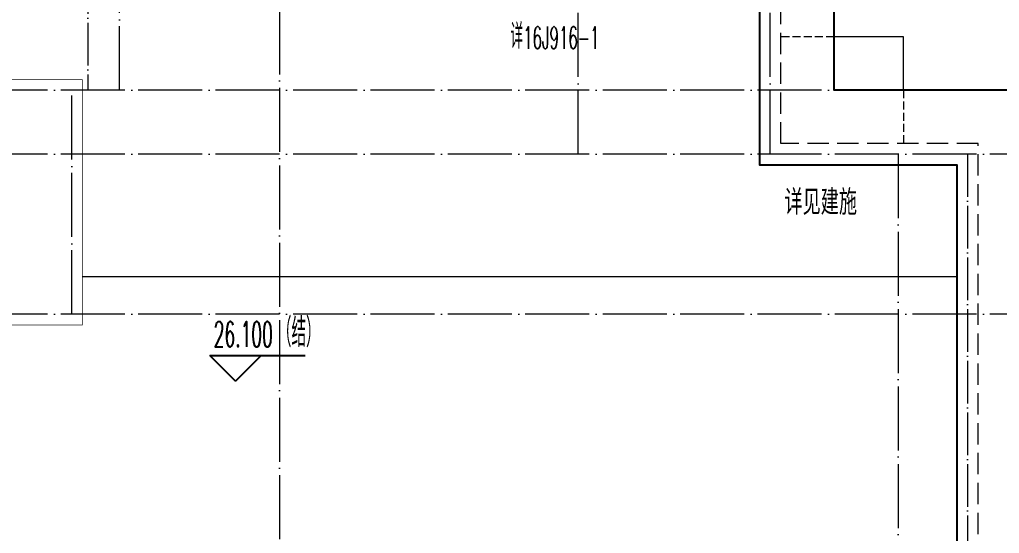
# Model space of a CAD drawing. Extents: x -518115 to 790560, y -210384 to 1628073.
# Drawn here: x 433878 to 443067, y 212153 to 216970 of the extents above; entities that cross this region are included whole.
import ezdxf

# ---------------------------------------------------------------- set-up
doc = ezdxf.new("R2010")
doc.units = 0
doc.header["$LTSCALE"] = 1000
doc.header["$MEASUREMENT"] = 0
for name, pattern in [('__DASH', [0.35, 0.25, -0.1]), ('DASH', [0.35, 0.25, -0.1]), ('DOTE', [2.42, 2, -0.2, 0.02, -0.2])]:
    doc.linetypes.add(name, pattern=pattern)
for name, color, linetype in [('$RECOVER_210609100354-0', 7, 'Continuous'), ('DIM_ELEV', 3, 'Continuous'), ('PUB_TEXT', 4, 'Continuous'), ('ROOF', 183, 'Continuous')]:
    doc.layers.add(name, color=color, linetype=linetype)
for name, color, linetype, lineweight in [('DOTE', 19, 'DOTE', 9), ('STAIR', 2, 'Continuous', 18), ('平面-排水沟', 86, 'Continuous', 15), ('平面-看线', 45, 'Continuous', 15)]:
    doc.layers.add(name, color=color, linetype=linetype, lineweight=lineweight)
doc.styles.add('_TCH_AXIS', font='COMPLEX', dxfattribs={"bigfont": 'GBCBIG'})
doc.styles.add('_TCH_DIM', font='SIMPLEX.shx', dxfattribs={"width": 0.7, "bigfont": 'GBCBIG.shx'})

# ---------------------------------------------------------------- blocks, each defined once
blk = doc.blocks.new('GDGDGDSDA')
at = {"layer": 'DOTE', "linetype": 'DOTE', "ltscale": 0.3}
for p, q in [((437834.8, 367858.3), (437834.8, 376108.3)), ((439634.8, 367858.3), (439634.8, 376108.3)), ((435034.6, 370658.3), (435034.8, 359558.3)), ((433534.8, 368458.3), (433534.8, 370058.3)), ((471334.8, 368458.3), (417334.8, 368458.3)), ((433084.8, 366358.3), (433084.8, 368458.3)), ((471334.8, 367858.3), (417334.8, 367858.3)), ((440834.8, 367858.3), (440834.8, 359558.3)), ((471334.8, 366358.3), (417334.8, 366358.3))]:
    blk.add_line(p, q, dxfattribs=at)

msp = doc.modelspace()

# ---------------------------------------------------------------- linework, layer by layer
at = {"layer": '$RECOVER_210609100354-0', "color": 30, "const_width": 8}
msp.add_lwpolyline([(431766.6, 216407), (434466.6, 216407), (434466.6, 214107), (431766.6, 214107)], close=True, dxfattribs=at)
at = {"layer": 'DIM_ELEV'}
for p, q in [((435662.5, 213821), (436554.7, 213821)), ((435902.5, 213581), (435662.5, 213821)), ((435902.5, 213581), (436142.5, 213821))]:
    msp.add_line(p, q, dxfattribs=at)
at = {"layer": 'DOTE', "ltscale": 0.2}
for p, q in [((434516.6, 217907.3), (434516.6, 216307)), ((442766.6, 215707), (442766.6, 211207))]:
    msp.add_line(p, q, dxfattribs=at)
at = {"layer": 'ROOF', "ltscale": 0.8}
for points in [[(443366.6, 211307), (443366.6, 216307), (441516.6, 216307), (441516.6, 219107), (438016.6, 219107), (438016.6, 220907), (435916.6, 220907), (435916.6, 222557), (430316.6, 222557), (430316.6, 220907), (428216.6, 220907), (428216.6, 219107), (424716.6, 219107), (424716.6, 216807), (424016.6, 216807)], [(431016.6, 220407), (431016.6, 221857), (435216.6, 221857), (435216.6, 220407), (434416.6, 220407), (434416.6, 217807.3), (436416.4, 217807.3), (436416.4, 218407), (440816.6, 218407), (440816.6, 215607), (442666.6, 215607), (442666.6, 211307.1), (436216.5, 211306.9), (436216.5, 209507), (430016.6, 209507), (430016.6, 211306.9), (424216.6, 211307.1), (424216.6, 215607), (425416.6, 215607), (425416.6, 218407), (427016.6, 218407), (427016.6, 215607), (431766.6, 215607)]]:
    msp.add_lwpolyline(points, dxfattribs=at)
at = {"layer": 'STAIR', "color": 130, "linetype": '__DASH', "ltscale": 0.3}
for p, q in [((441516.6, 216807), (441016.6, 216807)), ((442166.6, 216307), (442166.6, 215807))]:
    msp.add_line(p, q, dxfattribs=at)
at = {"layer": 'STAIR', "color": 130}
msp.add_lwpolyline([(442166.6, 216307), (442166.6, 216807), (441516.6, 216807)], dxfattribs=at)
at = {"layer": '平面-排水沟'}
msp.add_line((442666.6, 214557.2), (434466.6, 214557.2), dxfattribs=at)
at = {"layer": '平面-看线', "linetype": 'DASH', "ltscale": 0.8}
msp.add_lwpolyline([(443066.6, 211307), (442866.6, 211307), (442866.6, 215807), (441016.6, 215807), (441016.6, 218607), (437516.6, 218607), (437516.6, 220407), (435416.6, 220407), (435416.6, 222057), (430816.6, 222057), (430816.6, 220407), (428716.6, 220407), (428716.6, 218607), (425216.6, 218607), (425216.6, 216707)], dxfattribs=at)

# ---------------------------------------------------------------- block references
msp.add_blockref('GDGDGDSDA', (1281.8, -152151.3))

# ---------------------------------------------------------------- texts
at = {"layer": 'DIM_ELEV', "color": 7, "style": '_TCH_DIM'}
for s, height, width, p in [('（结）', 270.07, 0.7, (436292.1, 213901.1)), ('26.100', 238, 0.494118, (435698.5, 213901.1))]:
    msp.add_text(s, height=height, dxfattribs=dict(at, width=width)).set_placement(p)
at = {"layer": 'PUB_TEXT', "style": '_TCH_DIM'}
for s, height, width, p in [('详', 236.3, 0.7, (438480.4, 216695.8)), ('16J916-1', 208.25, 0.494118, (438600.8, 216695.8))]:
    msp.add_text(s, height=height, dxfattribs=dict(at, width=width)).set_placement(p)
at = {"layer": 'PUB_TEXT', "style": '_TCH_AXIS'}
msp.add_text('详见建施', height=236.31, dxfattribs=at).set_placement((441050.5, 215139.2))

doc.saveas('drawing.dxf')
